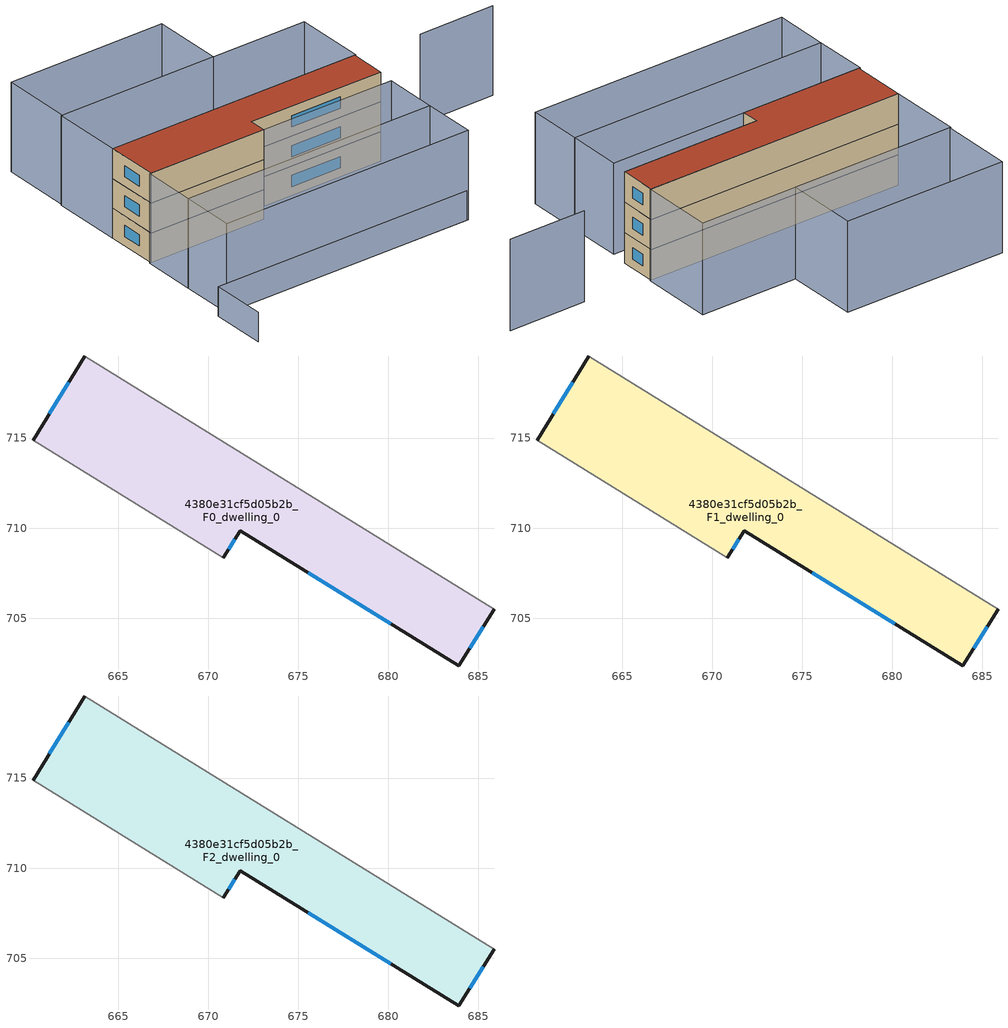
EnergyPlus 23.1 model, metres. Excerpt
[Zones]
4380e31cf5d05b2b_F0_dwelling_0
 floor ground (EU_floor_Construction): 685.87,705.51 683.92,702.35 671.77,709.86 670.84,708.35 660.27,714.88 663.16,719.55 z0
 wall outside (EU_wall_Construction): 670.84,708.35 671.77,709.86 683.92,702.35 685.87,705.51 / 663.16,719.55 660.27,714.88 z0:3
 wall adiabatic (EU_wall_Construction): 685.87,705.51 663.16,719.55 / 660.27,714.88 670.84,708.35 z0:3
 window (EU_Window_Construction): 684.53,703.33 685.26,704.52 / 675.56,707.52 680.13,704.69 / 671.13,708.82 671.48,709.39 / 662.26,718.09 661.17,716.34 z0.93:2.07
4380e31cf5d05b2b_F1_dwelling_0
 floor to 4380e31cf5d05b2b_F0_dwelling_0 (EU_floor_Construction): 685.87,705.51 683.92,702.35 671.77,709.86 670.84,708.35 660.27,714.88 663.16,719.55 z3
 wall outside (EU_wall_Construction): 670.84,708.35 671.77,709.86 683.92,702.35 685.87,705.51 / 663.16,719.55 660.27,714.88 z3:6
 wall adiabatic (EU_wall_Construction): 685.87,705.51 663.16,719.55 / 660.27,714.88 670.84,708.35 z3:6
 window (EU_Window_Construction): 684.53,703.33 685.26,704.52 / 675.56,707.52 680.13,704.69 / 671.13,708.82 671.48,709.39 / 662.26,718.09 661.17,716.34 z3.93:5.07
4380e31cf5d05b2b_F2_dwelling_0
 floor to 4380e31cf5d05b2b_F1_dwelling_0 (EU_floor_Construction): 685.87,705.51 683.92,702.35 671.77,709.86 670.84,708.35 660.27,714.88 663.16,719.55 z6
 wall outside (EU_wall_Construction): 670.84,708.35 671.77,709.86 683.92,702.35 685.87,705.51 / 663.16,719.55 660.27,714.88 z6:9
 wall adiabatic (EU_wall_Construction): 685.87,705.51 663.16,719.55 / 660.27,714.88 670.84,708.35 z6:9
 window (EU_Window_Construction): 684.53,703.33 685.26,704.52 / 675.56,707.52 680.13,704.69 / 671.13,708.82 671.48,709.39 / 662.26,718.09 661.17,716.34 z6.93:8.07
 roof outside (EU_roof_Construction): 683.92,702.35 685.87,705.51 663.16,719.55 660.27,714.88 670.84,708.35 671.77,709.86 z9
shading: 650.58,701.29 653.57,706.13 / 653.57,706.13 676.9,691.7 z0:3; 698.17,697.22 691.33,701.45 / 657.26,710.3 679.91,696.29 / 679.91,696.29 677.03,691.62 / 677.03,691.62 654.38,705.63 / 654.38,705.63 657.26,710.3 / 679.91,696.29 657.26,710.29 / 657.26,710.29 660.15,714.96 / 660.15,714.96 682.8,700.96 / 682.8,700.96 679.91,696.29 / 685.96,705.45 663.16,719.55 / 663.16,719.55 667,725.77 / 667,725.77 689.81,711.67 / 689.81,711.67 685.96,705.45 / 670.95,731.93 685.12,723.17 / 685.12,723.17 681.27,716.95 / 681.27,716.95 667.1,725.71 / 667.1,725.71 670.95,731.93 z0:9
[Building]
EU S2 Campaign: North Axis=0; Terrain=City; Solar Distribution=FullExterior
[Site:Location]
Montreal-Trudeau.Intl.AP: Latitude=45.4667; Longitude=-73.75; Time Zone=-5; Elevation=36
[SizingPeriod:WeatherFileDays]
AnnualSizingPeriod: Begin Month=1; Begin Day of Month=1; End Month=12; End Day of Month=31; Day of Week for Start Day=Monday; Use Weather File Daylight Saving Period=No; Use Weather File Rain and Snow Indicators=No
[MATERIAL]
EU_InternalMass_Material: Roughness=MediumRough; Thickness=0.1; Conductivity=1; Density=1800; Specific Heat=900; Thermal Absorptance=0.9; Solar Absorptance=0.7; Visible Absorptance=0.7
[MATERIAL:NOMASS] Roughness=MediumRough; Thermal Absorptance=0.9; Solar Absorptance=0.7; Visible Absorptance=0.7
Name | Thermal Resistance
EU_wall_NoMass; EU_floor_NoMass | 1.36485
EU_roof_NoMass | 2.55992
[WINDOWMATERIAL:SIMPLEGLAZINGSYSTEM]
EU_Window_SimpleGlazing: UFactor=3.92339; Solar Heat Gain Coefficient=0.8; Visible Transmittance=0.8
[CONSTRUCTION]
EU_wall_Construction: EU_wall_NoMass
EU_roof_Construction: EU_roof_NoMass
EU_floor_Construction: EU_floor_NoMass
EU_Window_Construction: EU_Window_SimpleGlazing
EU_InternalMass_Construction: EU_InternalMass_Material
[ZONE] Type=1; Multiplier=1; Ceiling Height=autocalculate; Floor Area=autocalculate; Part of Total Floor Area=Yes
Name | Volume
4380e31cf5d05b2b_F0_dwelling_0 | 363.398
4380e31cf5d05b2b_F1_dwelling_0; 4380e31cf5d05b2b_F2_dwelling_0 | 363.399
[INTERNALMASS] Construction=EU_InternalMass_Construction; Surface Area=121.133
Name | Zone or ZoneList
4380e31cf5d05b2b_F0_dwelling_0_EU_InternalMass | 4380e31cf5d05b2b_F0_dwelling_0
4380e31cf5d05b2b_F1_dwelling_0_EU_InternalMass | 4380e31cf5d05b2b_F1_dwelling_0
4380e31cf5d05b2b_F2_dwelling_0_EU_InternalMass | 4380e31cf5d05b2b_F2_dwelling_0
[OTHEREQUIPMENT] Fuel Type=Electricity; Design Level Calculation Method=Watts/Area; Power per Zone Floor Area=1; Fraction Latent=0; Fraction Radiant=0; Fraction Lost=0; Carbon Dioxide Generation Rate=0; EndUse Subcategory=EU_Step8_InternalGains
Name | Zone or ZoneList or Space or SpaceList | Schedule
EU_Step8_InternalGain_4380e31cf5d05b2b_F0_dwelling_0_f000 | 4380e31cf5d05b2b_F0_dwelling_0 | EU_Step8_GainSchedule_4380e31cf5d05b2b_F0_dwelling_0_f000
EU_Step8_InternalGain_4380e31cf5d05b2b_F1_dwelling_0_f000 | 4380e31cf5d05b2b_F1_dwelling_0 | EU_Step8_GainSchedule_4380e31cf5d05b2b_F1_dwelling_0_f000
EU_Step8_InternalGain_4380e31cf5d05b2b_F2_dwelling_0_f000 | 4380e31cf5d05b2b_F2_dwelling_0 | EU_Step8_GainSchedule_4380e31cf5d05b2b_F2_dwelling_0_f000
[ZONEVENTILATION:DESIGNFLOWRATE] Schedule=EU_AlwaysOn; Design Flow Rate Calculation Method=AirChanges/Hour; Air Changes per Hour=0.860309; Ventilation Type=Natural; Fan Pressure Rise=0; Fan Total Efficiency=1; Constant Term Coefficient=1; Temperature Term Coefficient=0; Velocity Term Coefficient=0; Velocity Squared Term Coefficient=0; Minimum Indoor Temperature=-100; Maximum Indoor Temperature=100; Delta Temperature=-100; Minimum Outdoor Temperature=-100; Maximum Outdoor Temperature=100; Maximum Wind Speed=40
Name | Zone or ZoneList or Space or SpaceList
EU_ConstantAir_4380e31cf5d05b2b_F0_dwelling_0 | 4380e31cf5d05b2b_F0_dwelling_0
EU_ConstantAir_4380e31cf5d05b2b_F1_dwelling_0 | 4380e31cf5d05b2b_F1_dwelling_0
EU_ConstantAir_4380e31cf5d05b2b_F2_dwelling_0 | 4380e31cf5d05b2b_F2_dwelling_0
[HVACTEMPLATE:THERMOSTAT] Constant Heating Setpoint=20; Constant Cooling Setpoint=50
EU_HeatOnly_4380e31cf5d05b2b_F0_dwelling_0; EU_HeatOnly_4380e31cf5d05b2b_F1_dwelling_0; EU_HeatOnly_4380e31cf5d05b2b_F2_dwelling_0
[HVACTEMPLATE:ZONE:IDEALLOADSAIRSYSTEM] System Availability Schedule=EU_AlwaysOn; Maximum Heating Supply Air Temperature=50; Minimum Cooling Supply Air Temperature=13; Maximum Heating Supply Air Humidity Ratio=0.0156; Minimum Cooling Supply Air Humidity Ratio=0.0077; Heating Limit=NoLimit; Cooling Limit=NoLimit; Heating Availability Schedule=EU_AlwaysOn; Cooling Availability Schedule=EU_CoolingOff; Dehumidification Control Type=ConstantSensibleHeatRatio; Cooling Sensible Heat Ratio=0.7; Dehumidification Setpoint=60; Humidification Control Type=None; Humidification Setpoint=30; Outdoor Air Method=None; Outdoor Air Flow Rate per Person=0.00944; Outdoor Air Flow Rate per Zone Floor Area=0; Outdoor Air Flow Rate per Zone=0; Demand Controlled Ventilation Type=None; Outdoor Air Economizer Type=NoEconomizer; Heat Recovery Type=None; Sensible Heat Recovery Effectiveness=0.7; Latent Heat Recovery Effectiveness=0.65
Name | Template Thermostat
4380e31cf5d05b2b_F0_dwelling_0 | EU_HeatOnly_4380e31cf5d05b2b_F0_dwelling_0
4380e31cf5d05b2b_F1_dwelling_0 | EU_HeatOnly_4380e31cf5d05b2b_F1_dwelling_0
4380e31cf5d05b2b_F2_dwelling_0 | EU_HeatOnly_4380e31cf5d05b2b_F2_dwelling_0
[SIZING:ZONE] Zone Cooling Design Supply Air Temperature Input Method=SupplyAirTemperature; Zone Cooling Design Supply Air Temperature=13; Zone Heating Design Supply Air Temperature Input Method=SupplyAirTemperature; Zone Heating Design Supply Air Temperature=50; Zone Cooling Design Supply Air Humidity Ratio=0.008; Zone Heating Design Supply Air Humidity Ratio=0.008; Cooling Design Air Flow Method=DesignDay; Cooling Design Air Flow Rate=0; Cooling Minimum Air Flow per Zone Floor Area=0.000762; Cooling Minimum Air Flow=0; Cooling Minimum Air Flow Fraction=0.2; Heating Design Air Flow Method=DesignDay; Heating Design Air Flow Rate=0; Heating Maximum Air Flow per Zone Floor Area=0.002032; Heating Maximum Air Flow=0.141576; Heating Maximum Air Flow Fraction=0.3; Account for Dedicated Outdoor Air System=No; Dedicated Outdoor Air System Control Strategy=NeutralSupplyAir; Dedicated Outdoor Air Low Setpoint Temperature for Design=autosize; Dedicated Outdoor Air High Setpoint Temperature for Design=autosize; Zone Load Sizing Method=Sensible Load Only No Latent Load; Zone Latent Cooling Design Supply Air Humidity Ratio Input Method=HumidityRatioDifference; Zone Cooling Design Supply Air Humidity Ratio Difference=0.005; Zone Latent Heating Design Supply Air Humidity Ratio Input Method=HumidityRatioDifference; Zone Humidification Design Supply Air Humidity Ratio Difference=0.005
4380e31cf5d05b2b_F0_dwelling_0; 4380e31cf5d05b2b_F1_dwelling_0; 4380e31cf5d05b2b_F2_dwelling_0
[SCHEDULE:CONSTANT]
Name | Hourly Value
EU_AlwaysOn | 1
EU_CoolingOff | 0
[SCHEDULE:FILE] Column Number=1; Rows to Skip at Top=0; Number of Hours of Data=8760; Column Separator=Comma; Interpolate to Timestep=No; Minutes per Item=60; Adjust Schedule for Daylight Savings=Yes
Name | File
EU_Step8_GainSchedule_4380e31cf5d05b2b_F0_dwelling_0_f000 | ../../schedules/4380e31cf5d05b2b/4380e31cf5d05b2b_F0_dwelling_0_f000_gain.csv
EU_Step8_GainSchedule_4380e31cf5d05b2b_F1_dwelling_0_f000 | ../../schedules/4380e31cf5d05b2b/4380e31cf5d05b2b_F1_dwelling_0_f000_gain.csv
EU_Step8_GainSchedule_4380e31cf5d05b2b_F2_dwelling_0_f000 | ../../schedules/4380e31cf5d05b2b/4380e31cf5d05b2b_F2_dwelling_0_f000_gain.csv
